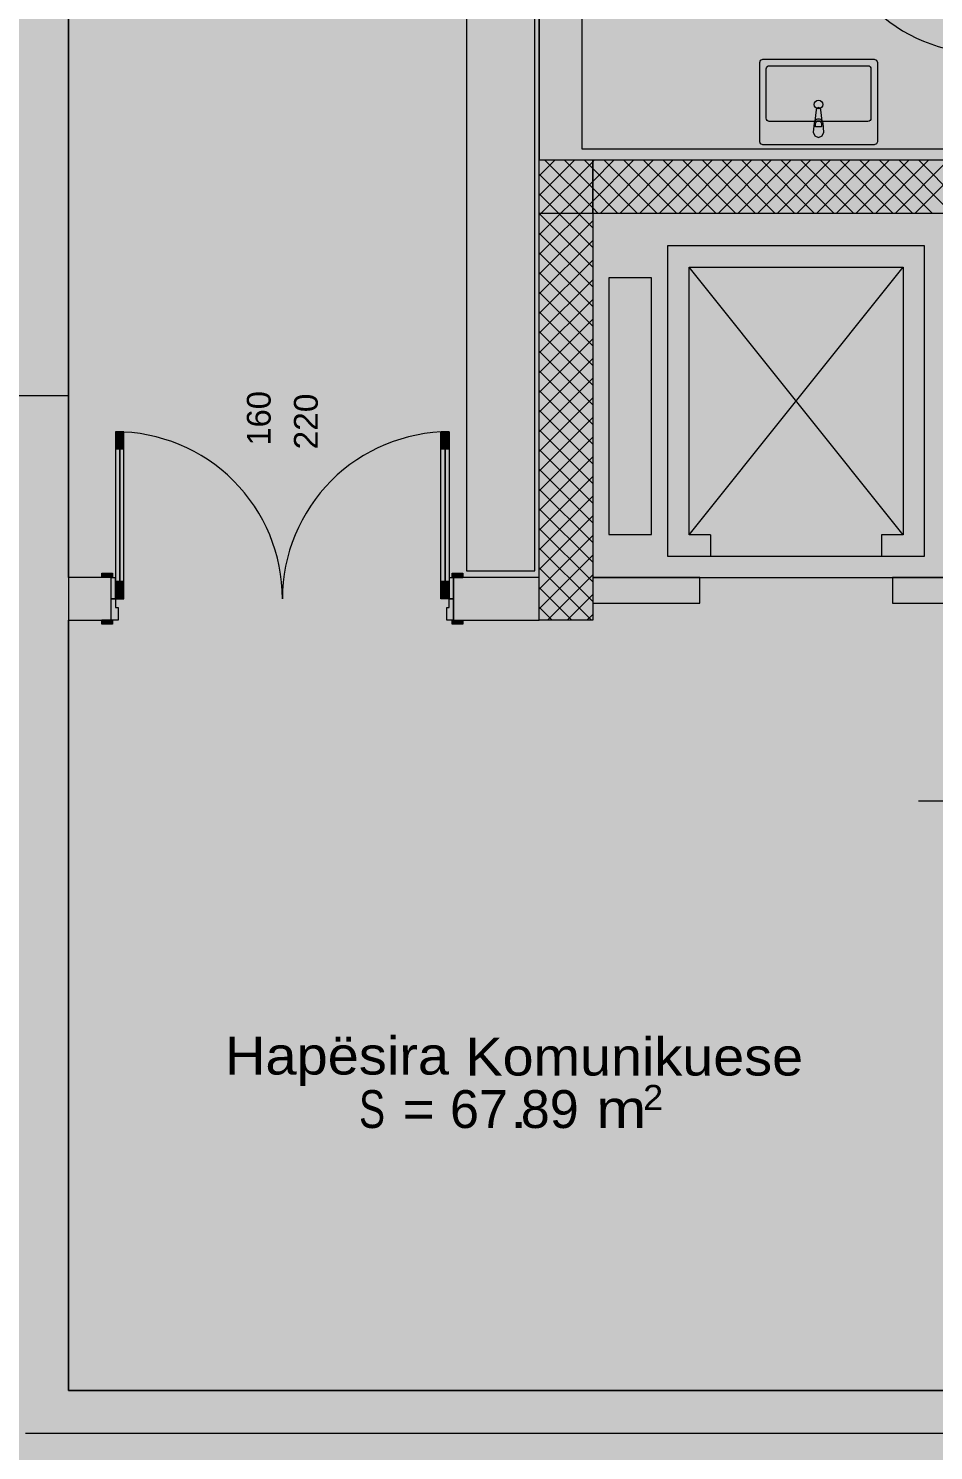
# Model space of a CAD drawing. Header units: metres. Extents: x 312 to 313.4, y 204 to 204.42.
# Drawn here: x 312.3119 to 312.3564, y 204.1849 to 204.2548 of the extents above; entities that cross this region are included whole.
import ezdxf

# ---------------------------------------------------------------- set-up
doc = ezdxf.new("R2010")
doc.units = ezdxf.units.M
for name, color, linetype, true_color in [('PDF_- Hidden', 7, 'Continuous', 0x999999), ('PDF_2D Drafting - General', 7, 'Continuous', 0x999999), ('PDF_A - Dimensionimi', 7, 'Continuous', 0x999999), ('PDF_A - Muret', 7, 'Continuous', 0xaaaaaa), ('PDF_A - Ndertesa 1 - Sanitaria', 7, 'Continuous', 0x7f7f7f), ('PDF_A - Ndertesa 1- Pllaka meskatit 28 cm', 7, 'Continuous', 0xaaaaaa), ('PDF_A - Shtyllat', 7, 'Continuous', 0x999999)]:
    doc.layers.add(name, color=color, linetype=linetype, true_color=true_color)
doc.styles.add('PDF Arial', font='arial.ttf')

# ---------------------------------------------------------------- blocks, each defined once
blk = doc.blocks.new('perdhesa')
at = {"layer": 'PDF_2D Drafting - General', "true_color": 0xfafafa, "transparency": 33554559}
for points in [[(-0.2008442411383839, 0.2557481571577398), (-0.2008442411383839, 0.1799600398549615), (-0.2876853659484482, 0.1799600398549615), (-0.2876853659484482, 0.1864840602407014), (-0.3603174851060658, 0.1864840602407014), (-0.3603174851060658, 0.2557481571577398)], [(-0.2876853659484482, 0.06209184680076874), (-0.2876853659484482, 0.1799600398549615), (-0.2373722871317341, 0.1799600398549615), (-0.2008442411383839, 0.1799610303199017), (-0.2008442411383839, 0.1310479737132084), (-0.156318169123665, 0.1310479737132084), (-0.156318169123665, 0.1315739751983926), (-0.1513711411967051, 0.1315739751983926), (-0.1513711411967051, 0.07101184496971769), (-0.1524221537021049, 0.07101184496971769), (-0.1524221537021049, 0.05470984691604031), (-0.1855802072909682, 0.05470984691604031), (-0.1855802072909682, 0.06209184680076874)]]:
    blk.add_hatch(color=7, dxfattribs=at).paths.add_polyline_path(points)
at = {"layer": 'PDF_2D Drafting - General', "true_color": 0xffffff, "transparency": 33554559}
for points in [[(-0.2008442411383839, 0.2557481571577398), (-0.1608431728535606, 0.2557481571577398), (-0.1608431728535606, 0.2080780910024203), (-0.1776861800896654, 0.2080780910024203), (-0.1776861800896654, 0.1889200657270749), (-0.15716015046047, 0.1889200657270749), (-0.15716015046047, 0.1836790419640693), (-0.09452805614080262, 0.1836830468875803), (-0.09452805614080262, 0.1521020072893293), (-0.09715907556352477, 0.1521020072893293), (-0.1247391319871554, 0.1521009952925283), (-0.1247391319871554, 0.1315749656633329), (-0.156318169123665, 0.1315739751983926), (-0.156318169123665, 0.1310479737132084), (-0.2008442411383839, 0.1310479737132084)], [(-0.1776851896246967, 0.2080780910024203), (-0.1608421608567596, 0.208079081467389), (-0.1608441848503617, 0.2557481571577398), (-0.09452805614080262, 0.2557481571577398), (-0.09452805614080262, 0.1836800539608703), (-0.15716015046047, 0.1836800539608703), (-0.15716015046047, 0.1889200657270749), (-0.1776851896246967, 0.1889200657270749)]]:
    blk.add_hatch(color=7, dxfattribs=at).paths.add_polyline_path(points)
at = {"layer": 'PDF_A - Muret', "true_color": 0xcccccc, "transparency": 33554559}
blk.add_hatch(color=254, dxfattribs=at).paths.add_polyline_path([(-0.1557911556416798, 0.1920780555681176), (-0.1557911556416798, 0.1915520756147941), (-0.15716015046047, 0.1915520756147941), (-0.15716015046047, 0.1915510420861324), (-0.1755801932189911, 0.1915520756147941), (-0.1755801932189911, 0.1920780555681176)])
at = {"layer": 'PDF_A - Muret', "true_color": 0xffffff, "transparency": 33554559}
for points in [[(-0.1987392232007892, 0.1689200375830922), (-0.1987392232007892, 0.1699730310184293), (-0.1985292015672258, 0.1699730310184293), (-0.1985292015672258, 0.1695520188181661), (-0.1984022282667297, 0.1695520188181661), (-0.1984022282667297, 0.1689200375830922)], [(-0.1822342228956586, 0.1689200375830922), (-0.1822342228956586, 0.1695520188181661), (-0.1821082185282421, 0.1695520188181661), (-0.1821082185282421, 0.1699730310184293), (-0.1818971848978777, 0.1699730310184293), (-0.1818971848978777, 0.1689200375830922)]]:
    blk.add_hatch(color=7, dxfattribs=at).paths.add_polyline_path(points)
at = {"layer": 'PDF_- Hidden', "lineweight": 5}
for points in [[(-0.1812652036627469, 0.2386961402849295), (-0.1812652036627469, 0.1713410353722793)], [(-0.1778971921881407, 0.1713410353722793), (-0.1778971921881407, 0.2386961402849295)], [(-0.1812652036627469, 0.1713410353722793), (-0.1778971921881407, 0.1713410353722793)]]:
    blk.add_lwpolyline(points, dxfattribs=at)
at = {"layer": 'PDF_2D Drafting - General', "lineweight": 9}
for points in [[(-0.2008442411383839, 0.2557481571577398), (-0.2008442411383839, 0.1799600398549615)], [(-0.2008442411383839, 0.2557481571577398), (-0.2008442411383839, 0.1310479737132084)], [(-0.1776861800896654, 0.1889200657270749), (-0.1776861800896654, 0.2080780910024203)], [(-0.1776851896246967, 0.1889200657270749), (-0.1776851896246967, 0.2080780910024203)], [(-0.15716015046047, 0.1889200657270749), (-0.1776861800896654, 0.1889200657270749)], [(-0.15716015046047, 0.1889200657270749), (-0.1776851896246967, 0.1889200657270749)], [(-0.1721601823343804, 0.1857570374338877), (-0.1742652002719183, 0.1857570374338877)], [(-0.1742652002719183, 0.1857570374338877), (-0.1742652002719183, 0.1731260470028531)], [(-0.1721601823343804, 0.1731260470028531), (-0.1721601823343804, 0.1857570374338877)], [(-0.2008442411383839, 0.1799600398549615), (-0.2876853659484482, 0.1799600398549615)], [(-0.2373722871317341, 0.1799600398549615), (-0.2008442411383839, 0.1799610303199017)], [(-0.2008442411383839, 0.1799610303199017), (-0.2008442411383839, 0.1310479737132084)], [(-0.1742652002719183, 0.1731260470028531), (-0.1721601823343804, 0.1731260470028531)], [(-0.2008442411383839, 0.1310479737132084), (-0.156318169123665, 0.1310479737132084)], [(-0.2008442411383839, 0.1310479737132084), (-0.156318169123665, 0.1310479737132084)]]:
    blk.add_lwpolyline(points, dxfattribs=at)
at = {"layer": 'PDF_2D Drafting - General', "color": 253, "lineweight": 5, "true_color": 0x999999}
for points in [[(-0.1587391669128237, 0.1873270535743075), (-0.1713711693406594, 0.1873270535743075)], [(-0.1713711693406594, 0.1873270535743075), (-0.1713711693406594, 0.1720640317237212)], [(-0.1587391669128237, 0.1720640317237212), (-0.1587391669128237, 0.1873270535743075)], [(-0.1703181974372114, 0.1731170251590584), (-0.1597921818799932, 0.186275050603939)], [(-0.1597921818799932, 0.1731170251590584), (-0.1703181974372114, 0.186275050603939)], [(-0.1703181974372114, 0.1731170251590584), (-0.1703181974372114, 0.186275050603939)], [(-0.1703181974372114, 0.186275050603939), (-0.1597921818799932, 0.186275050603939)], [(-0.1597921818799932, 0.186275050603939), (-0.1597921818799932, 0.1731170251590584)], [(-0.1692651824699851, 0.1731170251590584), (-0.1703181974372114, 0.1731170251590584)], [(-0.1692651824699851, 0.1731170251590584), (-0.1692651824699851, 0.1720640317237212)], [(-0.1597921818799932, 0.1731170251590584), (-0.1608441848503617, 0.1731170251590584)], [(-0.1608441848503617, 0.1731170251590584), (-0.1608441848503617, 0.1720640317237212)], [(-0.1713711693406594, 0.1720640317237212), (-0.1587391669128237, 0.1720640317237212)]]:
    blk.add_lwpolyline(points, dxfattribs=at)
at = {"layer": 'PDF_2D Drafting - General', "color": 254, "true_color": 0xe6e6e6, "transparency": 33554559}
blk.add_solid([(-0.1721601823343804, 0.1731260470028531), (-0.1742652002719183, 0.1731260470028531), (-0.1721601823343804, 0.1857570374338877), (-0.1742652002719183, 0.1857570374338877)], dxfattribs=at)
at = {"layer": 'PDF_A - Dimensionimi', "lineweight": 5}
blk.add_lwpolyline([(-0.1590261648986484, 0.1600340166683907), (-0.1548161505554049, 0.1600340166683907)], dxfattribs=at)
at = {"layer": 'PDF_A - Muret', "lineweight": 18}
for points in [[(-0.2008442411383839, 0.1710250124569654), (-0.2008442411383839, 0.2389061403866322)], [(-0.1776851896246967, 0.2389061403866322), (-0.1776851896246967, 0.1915520756147941)], [(-0.1755801932189911, 0.1920780555681176), (-0.1755801932189911, 0.2059730730648823)], [(-0.1557911556416798, 0.1920780555681176), (-0.1755801932189911, 0.1920780555681176)], [(-0.1750551821987187, 0.1915520756147941), (-0.15716015046047, 0.1915510420861324)], [(-0.1987392232007892, 0.1710250124569654), (-0.2008442411383839, 0.1710250124569654)], [(-0.1987392232007892, 0.1710250124569654), (-0.1991922317253625, 0.1710250124569654)], [(-0.1987392232007892, 0.1699730310184293), (-0.1987392232007892, 0.1710250124569654)], [(-0.1818971848978777, 0.1710250124569654), (-0.1814441979051367, 0.1710250124569654)], [(-0.1818971848978777, 0.1699730310184293), (-0.1818971848978777, 0.1710250124569654)], [(-0.1776871920864664, 0.1710250124569654), (-0.1818971848978777, 0.1710250124569654)], [(-0.1776871920864664, 0.1689200375830922), (-0.1776871920864664, 0.1710250124569654)], [(-0.1697921959520272, 0.1710250124569654), (-0.1750551821987187, 0.1710250124569654)], [(-0.1697921959520272, 0.1697620404517579), (-0.1697921959520272, 0.1710250124569654)], [(-0.15716015046047, 0.1710250124569654), (-0.1603181833651774, 0.1710250124569654)], [(-0.1603181833651774, 0.1710250124569654), (-0.1603181833651774, 0.1697620404517579)], [(-0.1987392232007892, 0.1689200375830922), (-0.1987392232007892, 0.1699730310184293)], [(-0.1818971848978777, 0.1689200375830922), (-0.1818971848978777, 0.1699730310184293)], [(-0.1750551821987187, 0.1697620404517579), (-0.1697921959520272, 0.1697620404517579)], [(-0.1603181833651774, 0.1697620404517579), (-0.1571611624572711, 0.1697610284549569)], [(-0.2008442411383839, 0.1310479737132084), (-0.2008442411383839, 0.1689200375830922)], [(-0.2008442411383839, 0.1689200375830922), (-0.1987392232007892, 0.1689200375830922)], [(-0.1987392232007892, 0.1689200375830922), (-0.1991922317253625, 0.1689200375830922)], [(-0.1818971848978777, 0.1689200375830922), (-0.1814441979051367, 0.1689200375830922)], [(-0.1818971848978777, 0.1689200375830922), (-0.1776871920864664, 0.1689200375830922)], [(-0.156318169123665, 0.1310479737132084), (-0.2008442411383839, 0.1310479737132084)], [(-0.2029502064771691, 0.1289429773075028), (-0.156318169123665, 0.1289429773075028)]]:
    blk.add_lwpolyline(points, dxfattribs=at)
at = {"layer": 'PDF_A - Muret', "color": 253, "lineweight": 5, "true_color": 0x999999}
for points in [[(-0.1985292015672258, 0.1781830380713814), (-0.1985292015672258, 0.1773410352027156)], [(-0.1981082539625163, 0.1781830380713814), (-0.1985292015672258, 0.1781830380713814)], [(-0.1981082539625163, 0.1773410352027156), (-0.1981082539625163, 0.1781830380713814)], [(-0.1825291876647839, 0.1773410352027156), (-0.1825291876647839, 0.1781830380713814)], [(-0.1825291876647839, 0.1781830380713814), (-0.1821082185282421, 0.1781830380713814)], [(-0.1821082185282421, 0.1781830380713814), (-0.1821082185282421, 0.1773410352027156)], [(-0.1985292015672258, 0.1773410352027156), (-0.1985292015672258, 0.1708150123552343)], [(-0.1983182325324151, 0.1773410352027156), (-0.1985292015672258, 0.1773410352027156)], [(-0.1985292015672258, 0.1773410352027156), (-0.1981082539625163, 0.1773410352027156)], [(-0.1983182325324151, 0.1708150123552343), (-0.1983182325324151, 0.1773410352027156)], [(-0.1983182325324151, 0.1773410352027156), (-0.1983182325324151, 0.1708150123552343)], [(-0.1981082539625163, 0.1773410352027156), (-0.1983182325324151, 0.1773410352027156)], [(-0.1983182325324151, 0.1773410352027156), (-0.1983182325324151, 0.1708150123552343)], [(-0.1981082539625163, 0.1708150123552343), (-0.1981082539625163, 0.1773410352027156)], [(-0.1825291876647839, 0.1708150123552343), (-0.1825291876647839, 0.1773410352027156)], [(-0.1825291876647839, 0.1773410352027156), (-0.1823182186299732, 0.1773410352027156)], [(-0.1821082185282421, 0.1773410352027156), (-0.1825291876647839, 0.1773410352027156)], [(-0.1823182186299732, 0.1708150123552343), (-0.1823182186299732, 0.1773410352027156)], [(-0.1823182186299732, 0.1773410352027156), (-0.1821082185282421, 0.1773410352027156)], [(-0.1823182186299732, 0.1773410352027156), (-0.1823182186299732, 0.1708150123552343)], [(-0.1823182186299732, 0.1773410352027156), (-0.1823182186299732, 0.1708150123552343)], [(-0.1821082185282421, 0.1773410352027156), (-0.1821082185282421, 0.1708150123552343)], [(-0.1991922317253625, 0.1710250124569654), (-0.1991922317253625, 0.1712250433136262)], [(-0.1991922317253625, 0.1712250433136262), (-0.1986652182433772, 0.1712250433136262)], [(-0.1986652182433772, 0.1710250124569654), (-0.1991922317253625, 0.1710250124569654)], [(-0.1987392232007892, 0.1710250124569654), (-0.1991922317253625, 0.1710250124569654)], [(-0.1987392232007892, 0.1710250124569654), (-0.1991922317253625, 0.1710250124569654)], [(-0.1987392232007892, 0.1699730310184293), (-0.1987392232007892, 0.1710250124569654)], [(-0.1987392232007892, 0.1710250124569654), (-0.1985392138760176, 0.1710250124569654)], [(-0.1987392232007892, 0.1699730310184293), (-0.1987392232007892, 0.1710250124569654)], [(-0.1987392232007892, 0.1699730310184293), (-0.1987392232007892, 0.1710250124569654)], [(-0.1986652182433772, 0.1712250433136262), (-0.1986652182433772, 0.1710250124569654)], [(-0.1985392138760176, 0.1710250124569654), (-0.1985392138760176, 0.1699730310184293)], [(-0.1985292015672258, 0.1708150123552343), (-0.1983182325324151, 0.1708150123552343)], [(-0.1981082539625163, 0.1708150123552343), (-0.1985292015672258, 0.1708150123552343)], [(-0.1985292015672258, 0.1708150123552343), (-0.1985292015672258, 0.1699730310184293)], [(-0.1983182325324151, 0.1708150123552343), (-0.1981082539625163, 0.1708150123552343)], [(-0.1981082539625163, 0.1699730310184293), (-0.1981082539625163, 0.1708150123552343)], [(-0.1823182186299732, 0.1708150123552343), (-0.1825291876647839, 0.1708150123552343)], [(-0.1825291876647839, 0.1699730310184293), (-0.1825291876647839, 0.1708150123552343)], [(-0.1825291876647839, 0.1708150123552343), (-0.1821082185282421, 0.1708150123552343)], [(-0.1821082185282421, 0.1708150123552343), (-0.1823182186299732, 0.1708150123552343)], [(-0.1821082185282421, 0.1708150123552343), (-0.1821082185282421, 0.1699730310184293)], [(-0.1820972157545384, 0.1699730310184293), (-0.1820972157545384, 0.1710250124569654)], [(-0.1820972157545384, 0.1710250124569654), (-0.1818971848978777, 0.1710250124569654)], [(-0.1819711898552896, 0.1712250433136262), (-0.1814441979051367, 0.1712250433136262)], [(-0.1819711898552896, 0.1710250124569654), (-0.1819711898552896, 0.1712250433136262)], [(-0.1814441979051367, 0.1710250124569654), (-0.1819711898552896, 0.1710250124569654)], [(-0.1818971848978777, 0.1710250124569654), (-0.1818971848978777, 0.1699730310184293)], [(-0.1818971848978777, 0.1699730310184293), (-0.1818971848978777, 0.1710250124569654)], [(-0.1818971848978777, 0.1699730310184293), (-0.1818971848978777, 0.1710250124569654)], [(-0.1818971848978777, 0.1710250124569654), (-0.1814441979051367, 0.1710250124569654)], [(-0.1818971848978777, 0.1710250124569654), (-0.1814441979051367, 0.1710250124569654)], [(-0.1814441979051367, 0.1712250433136262), (-0.1814441979051367, 0.1710250124569654)], [(-0.1985392138760176, 0.1699730310184293), (-0.1987392232007892, 0.1699730310184293)], [(-0.1987392232007892, 0.1689200375830922), (-0.1987392232007892, 0.1699730310184293)], [(-0.1987392232007892, 0.1699730310184293), (-0.1985292015672258, 0.1699730310184293)], [(-0.1987392232007892, 0.1689200375830922), (-0.1987392232007892, 0.1699730310184293)], [(-0.1987392232007892, 0.1689200375830922), (-0.1987392232007892, 0.1699730310184293)], [(-0.1985292015672258, 0.1699730310184293), (-0.1985292015672258, 0.1695520188181661)], [(-0.1985292015672258, 0.1699730310184293), (-0.1981082539625163, 0.1699730310184293)], [(-0.1821082185282421, 0.1699730310184293), (-0.1825291876647839, 0.1699730310184293)], [(-0.1821082185282421, 0.1695520188181661), (-0.1821082185282421, 0.1699730310184293)], [(-0.1821082185282421, 0.1699730310184293), (-0.1818971848978777, 0.1699730310184293)], [(-0.1818971848978777, 0.1699730310184293), (-0.1820972157545384, 0.1699730310184293)], [(-0.1818971848978777, 0.1699730310184293), (-0.1818971848978777, 0.1689200375830922)], [(-0.1818971848978777, 0.1689200375830922), (-0.1818971848978777, 0.1699730310184293)], [(-0.1818971848978777, 0.1689200375830922), (-0.1818971848978777, 0.1699730310184293)], [(-0.1985292015672258, 0.1695520188181661), (-0.1984022282667297, 0.1695520188181661)], [(-0.1984022282667297, 0.1695520188181661), (-0.1984022282667297, 0.1689200375830922)], [(-0.1822342228956586, 0.1689200375830922), (-0.1822342228956586, 0.1695520188181661)], [(-0.1822342228956586, 0.1695520188181661), (-0.1821082185282421, 0.1695520188181661)], [(-0.1991922317253625, 0.1687200497901244), (-0.1991922317253625, 0.1689200375830922)], [(-0.1991922317253625, 0.1689200375830922), (-0.1986652182433772, 0.1689200375830922)], [(-0.1987392232007892, 0.1689200375830922), (-0.1991922317253625, 0.1689200375830922)], [(-0.1987392232007892, 0.1689200375830922), (-0.1991922317253625, 0.1689200375830922)], [(-0.1986652182433772, 0.1687200497901244), (-0.1991922317253625, 0.1687200497901244)], [(-0.1984022282667297, 0.1689200375830922), (-0.1987392232007892, 0.1689200375830922)], [(-0.1986652182433772, 0.1689200375830922), (-0.1986652182433772, 0.1687200497901244)], [(-0.1818971848978777, 0.1689200375830922), (-0.1822342228956586, 0.1689200375830922)], [(-0.1819711898552896, 0.1689200375830922), (-0.1814441979051367, 0.1689200375830922)], [(-0.1819711898552896, 0.1687200497901244), (-0.1819711898552896, 0.1689200375830922)], [(-0.1814441979051367, 0.1687200497901244), (-0.1819711898552896, 0.1687200497901244)], [(-0.1818971848978777, 0.1689200375830922), (-0.1814441979051367, 0.1689200375830922)], [(-0.1818971848978777, 0.1689200375830922), (-0.1814441979051367, 0.1689200375830922)], [(-0.1814441979051367, 0.1689200375830922), (-0.1814441979051367, 0.1687200497901244)]]:
    blk.add_lwpolyline(points, dxfattribs=at)
at = {"layer": 'PDF_A - Muret', "lineweight": 13}
blk.add_arc((-0.1557908598638278, 0.20462887825704), 0.00783483400182439, 225.0181538781722, 269.9978369835651, dxfattribs=at)
at = {"layer": 'PDF_A - Muret', "color": 253, "lineweight": 5, "true_color": 0x999999}
for centre, radius, start, end in [((-0.1985272167308381, 0.1699739394265407), 0.008209709439468058, 359.9936596409529, 90.01385325605239), ((-0.1821093780041565, 0.1699741904943437), 0.008209525030410529, 89.99190713705133, 180.0080928625513)]:
    blk.add_arc(centre, radius, start, end, dxfattribs=at)
at = {"layer": 'PDF_A - Muret', "color": 254, "true_color": 0xcccccc, "transparency": 33554559}
for points in [[(-0.2008442411383839, 0.1310479737132084), (-0.2029502064771691, 0.1310479737132084), (-0.2008442411383839, 0.2557481571577398), (-0.2029502064771691, 0.2557481571577398)], [(-0.1755801932189911, 0.2536571564524479), (-0.1755801932189911, 0.1915520756147941), (-0.1776851896246967, 0.2536571564524479), (-0.1776851896246967, 0.1915520756147941)], [(-0.2008442411383839, 0.1689200375830922), (-0.2008442411383839, 0.1710250124569654), (-0.1987392232007892, 0.1689200375830922), (-0.1987392232007892, 0.1710250124569654)], [(-0.1818971848978777, 0.1689200375830922), (-0.1818971848978777, 0.1710250124569654), (-0.1776871920864664, 0.1689200375830922), (-0.1776871920864664, 0.1710250124569654)], [(-0.1750551821987187, 0.1710250124569654), (-0.1697921959520272, 0.1710250124569654), (-0.1750551821987187, 0.1697620404517579), (-0.1697921959520272, 0.1697620404517579)], [(-0.15716015046047, 0.1710250124569654), (-0.1571611624572711, 0.1697610284549569), (-0.1603181833651774, 0.1710250124569654), (-0.1603181833651774, 0.1697620404517579)], [(-0.2008442411383839, 0.1310479737132084), (-0.2029502064771691, 0.1289429773075028), (-0.2029502064771691, 0.1310479737132084)], [(-0.2008442411383839, 0.1310479737132084), (-0.2008442411383839, 0.1289429773075028), (-0.2029502064771691, 0.1289429773075028)], [(-0.2008442411383839, 0.1289429773075028), (-0.2008442411383839, 0.1310479737132084), (-0.156318169123665, 0.1289429773075028), (-0.156318169123665, 0.1310479737132084)]]:
    blk.add_solid(points, dxfattribs=at)
at = {"layer": 'PDF_A - Muret', "color": 7, "true_color": 0xffffff, "transparency": 33554559}
for points in [[(-0.1985292015672258, 0.1781830380713814), (-0.1981082539625163, 0.1781830380713814), (-0.1985292015672258, 0.1773410352027156), (-0.1981082539625163, 0.1773410352027156)], [(-0.1821082185282421, 0.1781830380713814), (-0.1821082185282421, 0.1773410352027156), (-0.1825291876647839, 0.1781830380713814), (-0.1825291876647839, 0.1773410352027156)], [(-0.1985292015672258, 0.1773410352027156), (-0.1983182325324151, 0.1773410352027156), (-0.1985292015672258, 0.1708150123552343), (-0.1983182325324151, 0.1708150123552343)], [(-0.1983182325324151, 0.1773410352027156), (-0.1981082539625163, 0.1773410352027156), (-0.1983182325324151, 0.1708150123552343), (-0.1981082539625163, 0.1708150123552343)], [(-0.1823182186299732, 0.1773410352027156), (-0.1823182186299732, 0.1708150123552343), (-0.1825291876647839, 0.1773410352027156), (-0.1825291876647839, 0.1708150123552343)], [(-0.1821082185282421, 0.1773410352027156), (-0.1821082185282421, 0.1708150123552343), (-0.1823182186299732, 0.1773410352027156), (-0.1823182186299732, 0.1708150123552343)], [(-0.1986652182433772, 0.1710250124569654), (-0.1991922317253625, 0.1710250124569654), (-0.1986652182433772, 0.1712250433136262), (-0.1991922317253625, 0.1712250433136262)], [(-0.1987392232007892, 0.1699730310184293), (-0.1987392232007892, 0.1710250124569654), (-0.1985392138760176, 0.1699730310184293), (-0.1985392138760176, 0.1710250124569654)], [(-0.1981082539625163, 0.1699730310184293), (-0.1985292015672258, 0.1699730310184293), (-0.1981082539625163, 0.1708150123552343), (-0.1985292015672258, 0.1708150123552343)], [(-0.1825291876647839, 0.1699730310184293), (-0.1825291876647839, 0.1708150123552343), (-0.1821082185282421, 0.1699730310184293), (-0.1821082185282421, 0.1708150123552343)], [(-0.1820972157545384, 0.1699730310184293), (-0.1820972157545384, 0.1710250124569654), (-0.1818971848978777, 0.1699730310184293), (-0.1818971848978777, 0.1710250124569654)], [(-0.1819711898552896, 0.1712250433136262), (-0.1814441979051367, 0.1712250433136262), (-0.1819711898552896, 0.1710250124569654), (-0.1814441979051367, 0.1710250124569654)], [(-0.1986652182433772, 0.1687200497901244), (-0.1991922317253625, 0.1687200497901244), (-0.1986652182433772, 0.1689200375830922), (-0.1991922317253625, 0.1689200375830922)], [(-0.1819711898552896, 0.1689200375830922), (-0.1814441979051367, 0.1689200375830922), (-0.1819711898552896, 0.1687200497901244), (-0.1814441979051367, 0.1687200497901244)]]:
    blk.add_solid(points, dxfattribs=at)
at = {"layer": 'PDF_A - Ndertesa 1 - Sanitaria', "lineweight": 13}
for points in [[(-0.1667981926560742, 0.1964530684533372), (-0.1666861624572675, 0.196499060478061)], [(-0.1666861624572675, 0.196499060478061), (-0.161212164111987, 0.196499060478061)], [(-0.161212164111987, 0.196499060478061), (-0.1611011674418137, 0.1964530684533372)], [(-0.1668441846808264, 0.1963410597863344), (-0.1667981926560742, 0.1964530684533372)], [(-0.1668441846808264, 0.192446077893436), (-0.1668441846808264, 0.1963410597863344)], [(-0.1665281832973733, 0.1936040606136942), (-0.1665281832973733, 0.1960250584028813)], [(-0.1663701610738144, 0.1961830590946079), (-0.1615281654954401, 0.1961830590946079)], [(-0.1613701432718813, 0.1960250584028813), (-0.1613701432718813, 0.1936040606136942)], [(-0.1611011674418137, 0.1964530684533372), (-0.1610541634202605, 0.1963410597863344)], [(-0.1610541634202605, 0.1963410597863344), (-0.1610551538852292, 0.192446077893436)], [(-0.1640661673400814, 0.1940190654287051), (-0.164136188905843, 0.1934620796159834)], [(-0.1640271731655503, 0.194092058389316), (-0.1640661673400814, 0.1940190654287051)], [(-0.1639491417527665, 0.194122073783717), (-0.1640271731655503, 0.194092058389316)], [(-0.1638711749355366, 0.194092058389316), (-0.1639491417527665, 0.194122073783717)], [(-0.1638322022928946, 0.1940190654287051), (-0.1638711749355366, 0.194092058389316)], [(-0.163763192723934, 0.1934620796159834), (-0.1638322022928946, 0.1940190654287051)], [(-0.1615281654954401, 0.1934460599219676), (-0.1663701610738144, 0.1934460599219676)], [(-0.1641701661600905, 0.193362064187653), (-0.1642121747931355, 0.1929200799686157)], [(-0.164136188905843, 0.1934620796159834), (-0.1641701661600905, 0.193362064187653)], [(-0.1640921778109714, 0.1931820794803514), (-0.1640921778109714, 0.1933390681752769)], [(-0.1638061918219478, 0.1931820794803514), (-0.1640921778109714, 0.1931820794803514)], [(-0.1638061918219478, 0.1933390681752769), (-0.1638061918219478, 0.1931820794803514)], [(-0.1637281819410532, 0.193361052190852), (-0.163763192723934, 0.1934620796159834)], [(-0.1636861733079513, 0.1929200799686157), (-0.1637281819410532, 0.193361052190852)], [(-0.1667981926560742, 0.1923350596913735), (-0.1668441846808264, 0.192446077893436)], [(-0.1666861624572675, 0.1922880772017095), (-0.1667981926560742, 0.1923350596913735)], [(-0.1642121747931355, 0.1929200799686157), (-0.164135176909042, 0.1927340663442294)], [(-0.164135176909042, 0.1927340663442294), (-0.1639491417527665, 0.1926570469282467)], [(-0.1639491417527665, 0.1926570469282467), (-0.163763192723934, 0.1927340663442294)], [(-0.163763192723934, 0.1927340663442294), (-0.1636861733079513, 0.1929200799686157)], [(-0.1611011674418137, 0.1923350596913735), (-0.161212164111987, 0.1922880772017095)], [(-0.1610551538852292, 0.192446077893436), (-0.1611011674418137, 0.1923350596913735)], [(-0.161212164111987, 0.1922880772017095), (-0.1666861624572675, 0.1922880772017095)]]:
    blk.add_lwpolyline(points, dxfattribs=at)
blk.add_circle((-0.1639491417527665, 0.1942790840105033), 0.0002105007171522288, dxfattribs=at)
blk.add_arc((-0.1639495572585474, 0.1933403698312759), 0.0002227810737769103, 33.14749876436856, 146.8900595953477, dxfattribs=at)
for points, knots in [([(-0.1665281832973733, 0.1960250584028813), (-0.1665281832973733, 0.1961120685957383), (-0.1664571712666429, 0.1961830590946079), (-0.1663701610738144, 0.1961830590946079), (-0.1663701610738144, 0.1961830590946079), (-0.1663701610738144, 0.1961830590946079), (-0.1663701610738144, 0.1961830590946079)], [0, 0, 0, 0, 1, 1, 1, 2, 2, 2, 2]), ([(-0.1615281654954401, 0.1961830590946079), (-0.1614411768344439, 0.1961830590946079), (-0.1613701432718813, 0.1961120685957383), (-0.1613701432718813, 0.1960250584028813), (-0.1613701432718813, 0.1960250584028813), (-0.1613701432718813, 0.1960250584028813), (-0.1613701432718813, 0.1960250584028813)], [0, 0, 0, 0, 1, 1, 1, 2, 2, 2, 2]), ([(-0.1663701610738144, 0.1934460599219676), (-0.166458183263444, 0.1934460599219676), (-0.1665281832973733, 0.1935170288889765), (-0.1665281832973733, 0.1936040606136942), (-0.1665281832973733, 0.1936040606136942), (-0.1665281832973733, 0.1936040606136942), (-0.1665281832973733, 0.1936040606136942)], [0, 0, 0, 0, 1, 1, 1, 2, 2, 2, 2]), ([(-0.1640921778109714, 0.1933390681752769), (-0.1640921778109714, 0.1934180685211402), (-0.1640281851623513, 0.1934820611697887), (-0.1639491417527665, 0.1934820611697887), (-0.1638701629387356, 0.1934820611697887), (-0.1638061918219478, 0.1934180685211402), (-0.1638061918219478, 0.1933390681752769), (-0.1638061918219478, 0.1933390681752769), (-0.1638061918219478, 0.1933390681752769), (-0.1638061918219478, 0.1933390681752769)], [0, 0, 0, 0, 1, 1, 1, 2, 2, 2, 3, 3, 3, 3]), ([(-0.1613701432718813, 0.1936040606136942), (-0.1613701432718813, 0.1935170288889765), (-0.1614411768344439, 0.1934460599219676), (-0.1615281654954401, 0.1934460599219676), (-0.1615281654954401, 0.1934460599219676), (-0.1615281654954401, 0.1934460599219676), (-0.1615281654954401, 0.1934460599219676)], [0, 0, 0, 0, 1, 1, 1, 2, 2, 2, 2])]:
    blk.add_open_spline(points, degree=3, knots=knots, dxfattribs=at)
at = {"layer": 'PDF_A - Ndertesa 1- Pllaka meskatit 28 cm', "color": 8, "lineweight": 18, "true_color": 0x7f7f7f}
for points in [[(-0.15716015046047, 0.1889200657270749), (-0.1750551821987187, 0.1889200657270749)], [(-0.1750551821987187, 0.1889200657270749), (-0.1750551821987187, 0.171013019218293)], [(-0.1750551821987187, 0.171013019218293), (-0.15716015046047, 0.171013019218293)]]:
    blk.add_lwpolyline(points, dxfattribs=at)
at = {"layer": 'PDF_A - Shtyllat', "color": 8, "lineweight": 18, "true_color": 0x7f7f7f}
for points in [[(-0.1776871920864664, 0.1689200375830922), (-0.1776861800896654, 0.1915520756147941)], [(-0.1776861800896654, 0.1915520756147941), (-0.1750551821987187, 0.1915520756147941)], [(-0.1750551821987187, 0.1915520756147941), (-0.1750551821987187, 0.1689200375830922)], [(-0.1750551821987187, 0.1889200657270749), (-0.1750551821987187, 0.1915520756147941)], [(-0.1750551821987187, 0.1915520756147941), (-0.15716015046047, 0.1915510420861324)], [(-0.15716015046047, 0.1889200657270749), (-0.1750551821987187, 0.1889200657270749)], [(-0.1750551821987187, 0.1689200375830922), (-0.1776871920864664, 0.1689200375830922)]]:
    blk.add_lwpolyline(points, dxfattribs=at)
at = {"layer": 'PDF_A - Shtyllat', "lineweight": 5}
for points in [[(-0.1776861800896654, 0.1898000723053315), (-0.1759341983120066, 0.1915520756147941)], [(-0.1776861800896654, 0.1907670675445843), (-0.1769021840162281, 0.1915520756147941)], [(-0.1776861800896654, 0.1888320435374169), (-0.1750551821987187, 0.1914640534251077)], [(-0.1750551821987187, 0.1891880510922022), (-0.1774191636576461, 0.1915520756147941)], [(-0.1750551821987187, 0.1901550463314834), (-0.1764511779534246, 0.1915520756147941)], [(-0.1750551821987187, 0.1911230535675372), (-0.1754831922492031, 0.1915520756147941)], [(-0.1750551821987187, 0.1895280389530001), (-0.1730311886006461, 0.1915520756147941)], [(-0.1750551821987187, 0.1904960677209147), (-0.1739991743048677, 0.1915520756147941)], [(-0.1750551821987187, 0.1914640534251077), (-0.1749671815409215, 0.1915520756147941)], [(-0.1728521943583132, 0.1889200657270749), (-0.1750551821987187, 0.1911230535675372)], [(-0.1746951912522832, 0.1889200657270749), (-0.1720641933613933, 0.1915520756147941)], [(-0.1718841871222594, 0.1889200657270749), (-0.1745161754781179, 0.1915520756147941)], [(-0.1737281960130304, 0.1889200657270749), (-0.1710961861253395, 0.1915520756147941)], [(-0.1709161583543164, 0.1889200657270749), (-0.1735481897738964, 0.1915520756147941)], [(-0.1727601887769765, 0.1889200657270749), (-0.1701291693542544, 0.1915520756147941)], [(-0.1699491415832313, 0.1889200657270749), (-0.1725801825378426, 0.1915520756147941)], [(-0.171793215069556, 0.1889200657270749), (-0.1691611836500329, 0.1915510420861324)], [(-0.1689811989427312, 0.1889200657270749), (-0.1716131872985898, 0.1915520756147941)], [(-0.1708251863016699, 0.1889200657270749), (-0.1681942099426124, 0.1915510420861324)], [(-0.1680131701748451, 0.1889200657270749), (-0.1706451585306468, 0.1915520756147941)], [(-0.1698572005974484, 0.1889200657270749), (-0.1672261811747262, 0.1915510420861324)], [(-0.1670461534037031, 0.1889200657270749), (-0.1696771943583144, 0.1915520756147941)], [(-0.1688901622944741, 0.1889200657270749), (-0.1662581954705047, 0.1915510420861324)], [(-0.1660781892313707, 0.1889200657270749), (-0.1687101991190616, 0.1915510420861324)], [(-0.1679221550584202, 0.1889200657270749), (-0.1652911786994196, 0.1915510420861324)], [(-0.1651101819953169, 0.1889200657270749), (-0.1677421703511186, 0.1915510420861324)], [(-0.1669551598191674, 0.1889200657270749), (-0.164323192995198, 0.1915510420861324)], [(-0.1641431652241749, 0.1889200657270749), (-0.1667742061787862, 0.1915510420861324)], [(-0.1659871741150027, 0.1889200657270749), (-0.1633561762240561, 0.1915510420861324)], [(-0.1631751795199534, 0.1889200657270749), (-0.1658072109395334, 0.1915510420861324)], [(-0.1650191453470597, 0.1889200657270749), (-0.1623881689880022, 0.1915510420861324)], [(-0.1622071938157887, 0.1889200657270749), (-0.1648391821715904, 0.1915510420861324)], [(-0.1640521716396393, 0.1889200657270749), (-0.1614201402201161, 0.1915510420861324)], [(-0.1612401770446468, 0.1889200657270749), (-0.1638721654005053, 0.1915510420861324)], [(-0.1630841859354746, 0.1889200657270749), (-0.1604531665126956, 0.1915510420861324)], [(-0.1602721913404821, 0.1889200657270749), (-0.1629041796962838, 0.1915510420861324)], [(-0.1621171691643326, 0.1889200657270749), (-0.1594851377448094, 0.1915510420861324)], [(-0.1593051745693401, 0.1889200657270749), (-0.16193617246023, 0.1915510420861324)], [(-0.1611491403964465, 0.1889200657270749), (-0.1585181640373889, 0.1915510420861324)], [(-0.1583371888651186, 0.1889200657270749), (-0.1609691556891448, 0.1915510420861324)], [(-0.160182166689026, 0.1889200657270749), (-0.1575501352695028, 0.1915510420861324)], [(-0.1573691385654001, 0.1889200657270749), (-0.1600011699849233, 0.1915510420861324)], [(-0.1592141809848044, 0.1889200657270749), (-0.15716015046047, 0.1909740747196054)], [(-0.15716015046047, 0.189678072861426), (-0.1590331842807018, 0.1915510420861324)], [(-0.1750551821987187, 0.1882200653880091), (-0.1776861800896654, 0.1908520752756999)], [(-0.1776861800896654, 0.1878640578331954), (-0.1750551821987187, 0.1904960677209147)], [(-0.1750551821987187, 0.1872530701487563), (-0.1776861800896654, 0.1898840465077853)], [(-0.1776861800896654, 0.1868970625939426), (-0.1750551821987187, 0.1895280389530001)], [(-0.1738191680657337, 0.1889200657270749), (-0.1750551821987187, 0.1901550463314834)], [(-0.1750551821987187, 0.1862850413808417), (-0.1776861800896654, 0.1889160608035922)], [(-0.1747871968336199, 0.1889200657270749), (-0.1750551821987187, 0.1891880510922022)], [(-0.1776861800896654, 0.1859290553578887), (-0.1750551821987187, 0.1885610437137473)], [(-0.1750551821987187, 0.1853170341447878), (-0.1776861800896654, 0.1879490655643394)], [(-0.1776861800896654, 0.1849620385867752), (-0.1750551821987187, 0.1875930580095257)], [(-0.1750551821987187, 0.1843500604373673), (-0.1776861800896654, 0.1869810583282572)], [(-0.1776861800896654, 0.1839940528825821), (-0.1750551821987187, 0.1866260627702729)], [(-0.1750551821987187, 0.1833820532013135), (-0.1776861800896654, 0.186014041557172)], [(-0.1776861800896654, 0.1830260456465282), (-0.1750551821987187, 0.1856580555342191)], [(-0.1750551821987187, 0.1824150364302), (-0.1776861800896654, 0.1850460558529505)], [(-0.1776861800896654, 0.1820590288754147), (-0.1750551821987187, 0.1846900698299976)], [(-0.1750551821987187, 0.1814470507260069), (-0.1776861800896654, 0.1840780486168967)], [(-0.1776861800896654, 0.1810910431711932), (-0.1750551821987187, 0.1837230530589125)], [(-0.1750551821987187, 0.180479043489953), (-0.1776861800896654, 0.1831110318457831)], [(-0.1776861800896654, 0.1801230359351393), (-0.1750551821987187, 0.1827550458228302)], [(-0.1750551821987187, 0.1795120267188395), (-0.1776861800896654, 0.18214304614159)], [(-0.1776861800896654, 0.1791560406958865), (-0.1750551821987187, 0.1817870385867764)], [(-0.1750551821987187, 0.178544041014618), (-0.1776861800896654, 0.1811760509023372)], [(-0.1776861800896654, 0.1781880334598327), (-0.1750551821987187, 0.1808200433475236)], [(-0.1750551821987187, 0.1775760337785641), (-0.1776861800896654, 0.180208043666255)], [(-0.1776861800896654, 0.1772200477556112), (-0.1750551821987187, 0.1798520361114697)], [(-0.1750551821987187, 0.1766090385393113), (-0.1776861800896654, 0.1792400579620619)], [(-0.1776861800896654, 0.176253030984526), (-0.1750551821987187, 0.1788840504072482)], [(-0.1750551821987187, 0.1756410313032575), (-0.1776861800896654, 0.1782730411909483)], [(-0.1776861800896654, 0.1752850452803045), (-0.1750551821987187, 0.1779170336361631)], [(-0.1750551821987187, 0.1746740360640047), (-0.1776861800896654, 0.1773050339548945)], [(-0.1776861800896654, 0.174318028509191), (-0.1750551821987187, 0.1769490479319415)], [(-0.1750551821987187, 0.1737060288279508), (-0.1776861800896654, 0.1763380387156417)], [(-0.1776861800896654, 0.1733500428049979), (-0.1750551821987187, 0.1759820526926887)], [(-0.1750551821987187, 0.1727380431237293), (-0.1776861800896654, 0.1753700530114202)], [(-0.1776861800896654, 0.172382035568944), (-0.1750551821987187, 0.1750140239247742)], [(-0.1750551821987187, 0.1717710478844765), (-0.1776861800896654, 0.1744020457753663)], [(-0.1776861800896654, 0.1714150187978305), (-0.1750551821987187, 0.1740460382205811)], [(-0.1750551821987187, 0.1708030191165619), (-0.1776861800896654, 0.1734350290042812)], [(-0.1776861800896654, 0.170447033093609), (-0.1750551821987187, 0.1730790214494675)], [(-0.1776871920864664, 0.1694790258575551), (-0.1750551821987187, 0.1721110142134137)], [(-0.1750551821987187, 0.1698360238773091), (-0.1776861800896654, 0.1724670217681989)], [(-0.1751072031406125, 0.1689200375830922), (-0.1776861800896654, 0.1715000265289461)], [(-0.1772782377203725, 0.1689200375830922), (-0.1750551821987187, 0.1711430285091922)], [(-0.1760751888447771, 0.1689200375830922), (-0.1776861800896654, 0.1705320192928923)], [(-0.1763112209492874, 0.1689200375830922), (-0.1750551821987187, 0.1701760332699394)], [(-0.1770421840840299, 0.1689200375830922), (-0.1776871920864664, 0.1695640120568385)], [(-0.1753431921814013, 0.1689200375830922), (-0.1750551821987187, 0.1692080260338855)]]:
    blk.add_lwpolyline(points, dxfattribs=at)
at = {"layer": 'PDF_A - Shtyllat', "color": 253, "true_color": 0xaaaaaa, "transparency": 33554559}
for points in [[(-0.1776861800896654, 0.1915520756147941), (-0.1750551821987187, 0.1915520756147941), (-0.1776871920864664, 0.1689200375830922), (-0.1750551821987187, 0.1689200375830922)], [(-0.15716015046047, 0.1915510420861324), (-0.15716015046047, 0.1889200657270749), (-0.1750551821987187, 0.1915520756147941), (-0.1750551821987187, 0.1889200657270749)]]:
    blk.add_solid(points, dxfattribs=at)
at = {"layer": 'PDF_2D Drafting - General', "color": 251, "true_color": 0x6a6a6a, "attachment_point": 7, "style": 'PDF Arial'}
for s, insert, char_height in [('\\W1.059116;Hapësira', (-0.1931408838232755, 0.1460185204144295), 0.001861579383712548), ('\\W1.054027;Komunikuese', (-0.1813141832312795, 0.1465048763867003), 0.001861579383712548), ('\\W0.739259;S', (-0.1865495952567358, 0.1439244379635625), 0.001861579383712548), ('\\W0.986011;67', (-0.1820750621756702, 0.1439244379635625), 0.001861579383712548), ('\\W0.985246;89', (-0.1785917961081509, 0.1439244379635625), 0.001861579383712548), ('\\W1.031448;2', (-0.1725768047293741, 0.1448405884380861), 0.001228642954378655), ('\\W1.047517;=', (-0.1844093915900089, 0.1439561826344118), 0.001861579383712548), ('\\W1.131208;m', (-0.1748761314352691, 0.1439561826344118), 0.001861579383712548), ('\\W1.196161;.', (-0.1791342290838998, 0.1439561826344118), 0.001861579383712548)]:
    blk.add_mtext(s, dxfattribs=dict(at, insert=insert, char_height=char_height))
at = {"layer": 'PDF_A - Muret', "color": 253, "true_color": 0x999999, "char_height": 0.001170135086238928, "attachment_point": 7, "rotation": 90, "style": 'PDF Arial'}
for s, insert in [('\\W0.984041;160', (-0.1908771169623265, 0.1775034687634047)), ('\\W1.005971;220', (-0.1885614637335493, 0.1773186932202009))]:
    blk.add_mtext(s, dxfattribs=dict(at, insert=insert))

msp = doc.modelspace()

# ---------------------------------------------------------------- block references
msp.add_blockref('perdhesa', (312.5146617139777, 204.0568112744693))

doc.saveas('drawing.dxf')
